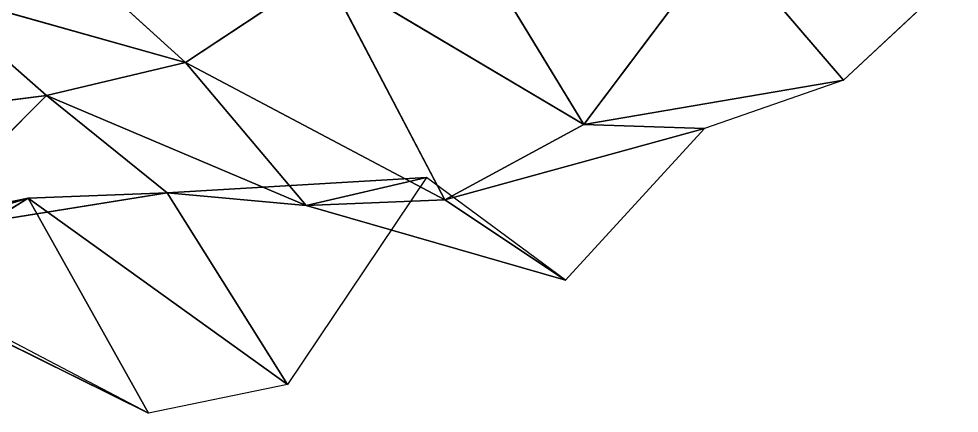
# Model space of a CAD drawing. Header units: metres. Extents: x -3703 to 431, y -1555 to 134.
# Drawn here: x -695 to -604.2, y -395.6 to -357.5 of the extents above; entities that cross this region are included whole.
import ezdxf

# ---------------------------------------------------------------- set-up
doc = ezdxf.new("R2010")
doc.units = ezdxf.units.M

msp = doc.modelspace()

# ---------------------------------------------------------------- linework, layer by layer
for p, q in [((-652.03735, -348.65558, -2486.4478), (-640.4099, -367.72495, -2522.5103)), ((-640.4099, -367.72495, -2522.5103), (-652.03735, -348.65558, -2486.4478)), ((-626.9934, -349.87418, -2499.0063), (-640.4099, -367.72495, -2522.5103)), ((-640.4099, -367.72495, -2522.5103), (-626.9934, -349.87418, -2499.0063)), ((-626.9934, -349.87418, -2499.0063), (-615.36597, -363.4573, -2536.2957)), ((-615.36597, -363.4573, -2536.2957), (-626.9934, -349.87418, -2499.0063)), ((-690.49786, -351.18567, -2500.5461), (-678.87024, -361.7373, -2538.5134)), ((-678.87024, -361.7373, -2538.5134), (-690.49786, -351.18567, -2500.5461)), ((-601.94946, -350.9164, -2511.6047), (-615.36597, -363.4573, -2536.2957)), ((-665.45386, -352.8525, -2513.0046), (-678.87024, -361.7373, -2538.5134)), ((-678.87024, -361.7373, -2538.5134), (-665.45386, -352.8525, -2513.0046)), ((-640.4099, -367.72495, -2522.5103), (-665.45386, -352.8525, -2513.0046)), ((-665.45386, -352.8525, -2513.0046), (-653.8263, -374.99518, -2548.3801)), ((-653.8263, -374.99518, -2548.3801), (-665.45386, -352.8525, -2513.0046)), ((-665.45386, -352.8525, -2513.0046), (-640.4099, -367.72495, -2522.5103)), ((-678.87024, -361.7373, -2538.5134), (-703.91425, -354.68295, -2527.2598)), ((-703.91425, -354.68295, -2527.2598), (-692.2866, -364.92862, -2565.2952)), ((-692.2866, -364.92862, -2565.2952), (-703.91425, -354.68295, -2527.2598)), ((-703.91425, -354.68295, -2527.2598), (-678.87024, -361.7373, -2538.5134)), ((-678.87024, -361.7373, -2538.5134), (-692.2866, -364.92862, -2565.2952)), ((-692.2866, -364.92862, -2565.2952), (-678.87024, -361.7373, -2538.5134)), ((-653.8263, -374.99518, -2548.3801), (-678.87024, -361.7373, -2538.5134)), ((-678.87024, -361.7373, -2538.5134), (-667.2427, -375.5554, -2575.7502)), ((-667.2427, -375.5554, -2575.7502), (-678.87024, -361.7373, -2538.5134)), ((-678.87024, -361.7373, -2538.5134), (-653.8263, -374.99518, -2548.3801)), ((-615.36597, -363.4573, -2536.2957), (-640.4099, -367.72495, -2522.5103)), ((-640.4099, -367.72495, -2522.5103), (-615.36597, -363.4573, -2536.2957)), ((-615.36597, -363.4573, -2536.2957), (-628.78235, -368.10498, -2562.752)), ((-692.2866, -364.92862, -2565.2952), (-717.3306, -368.08994, -2551.757)), ((-717.3306, -368.08994, -2551.757), (-692.2866, -364.92862, -2565.2952)), ((-692.2866, -364.92862, -2565.2952), (-705.703, -378.3571, -2589.788)), ((-705.703, -378.3571, -2589.788), (-692.2866, -364.92862, -2565.2952)), ((-667.2427, -375.5554, -2575.7502), (-692.2866, -364.92862, -2565.2952)), ((-692.2866, -364.92862, -2565.2952), (-680.65906, -374.33618, -2603.5183)), ((-680.65906, -374.33618, -2603.5183), (-692.2866, -364.92862, -2565.2952)), ((-692.2866, -364.92862, -2565.2952), (-667.2427, -375.5554, -2575.7502)), ((-640.4099, -367.72495, -2522.5103), (-653.8263, -374.99518, -2548.3801)), ((-653.8263, -374.99518, -2548.3801), (-640.4099, -367.72495, -2522.5103)), ((-628.78235, -368.10498, -2562.752), (-653.8263, -374.99518, -2548.3801)), ((-653.8263, -374.99518, -2548.3801), (-628.78235, -368.10498, -2562.752)), ((-628.78235, -368.10498, -2562.752), (-642.1987, -382.75058, -2586.9724)), ((-640.4099, -367.72495, -2522.5103), (-628.78235, -368.10498, -2562.752)), ((-628.78235, -368.10498, -2562.752), (-640.4099, -367.72495, -2522.5103)), ((-655.6151, -372.86554, -2616.6785), (-680.65906, -374.33618, -2603.5183)), ((-680.65906, -374.33618, -2603.5183), (-655.6151, -372.86554, -2616.6785)), ((-655.6151, -372.86554, -2616.6785), (-669.0315, -392.82803, -2639.7102)), ((-667.2427, -375.5554, -2575.7502), (-655.6151, -372.86554, -2616.6785)), ((-655.6151, -372.86554, -2616.6785), (-667.2427, -375.5554, -2575.7502)), ((-642.1987, -382.75058, -2586.9724), (-655.6151, -372.86554, -2616.6785)), ((-694.07544, -374.8433, -2630.9004), (-719.1194, -379.99307, -2616.9177)), ((-719.1194, -379.99307, -2616.9177), (-694.07544, -374.8433, -2630.9004)), ((-694.07544, -374.8433, -2630.9004), (-707.49194, -383.20358, -2656.5266)), ((-707.49194, -383.20358, -2656.5266), (-694.07544, -374.8433, -2630.9004)), ((-680.65906, -374.33618, -2603.5183), (-705.703, -378.3571, -2589.788)), ((-705.703, -378.3571, -2589.788), (-680.65906, -374.33618, -2603.5183)), ((-705.703, -378.3571, -2589.788), (-694.07544, -374.8433, -2630.9004)), ((-694.07544, -374.8433, -2630.9004), (-705.703, -378.3571, -2589.788)), ((-680.65906, -374.33618, -2603.5183), (-694.07544, -374.8433, -2630.9004)), ((-694.07544, -374.8433, -2630.9004), (-680.65906, -374.33618, -2603.5183)), ((-669.0315, -392.82803, -2639.7102), (-694.07544, -374.8433, -2630.9004)), ((-694.07544, -374.8433, -2630.9004), (-682.448, -395.6138, -2666.5828)), ((-682.448, -395.6138, -2666.5828), (-694.07544, -374.8433, -2630.9004)), ((-694.07544, -374.8433, -2630.9004), (-669.0315, -392.82803, -2639.7102)), ((-667.2427, -375.5554, -2575.7502), (-680.65906, -374.33618, -2603.5183)), ((-680.65906, -374.33618, -2603.5183), (-667.2427, -375.5554, -2575.7502)), ((-680.65906, -374.33618, -2603.5183), (-669.0315, -392.82803, -2639.7102)), ((-669.0315, -392.82803, -2639.7102), (-680.65906, -374.33618, -2603.5183)), ((-653.8263, -374.99518, -2548.3801), (-667.2427, -375.5554, -2575.7502)), ((-667.2427, -375.5554, -2575.7502), (-653.8263, -374.99518, -2548.3801)), ((-642.1987, -382.75058, -2586.9724), (-667.2427, -375.5554, -2575.7502)), ((-667.2427, -375.5554, -2575.7502), (-642.1987, -382.75058, -2586.9724)), ((-653.8263, -374.99518, -2548.3801), (-642.1987, -382.75058, -2586.9724)), ((-642.1987, -382.75058, -2586.9724), (-653.8263, -374.99518, -2548.3801)), ((-682.448, -395.6138, -2666.5828), (-707.49194, -383.20358, -2656.5266)), ((-707.49194, -383.20358, -2656.5266), (-682.448, -395.6138, -2666.5828)), ((-682.448, -395.6138, -2666.5828), (-695.8644, -388.56802, -2695.6536)), ((-669.0315, -392.82803, -2639.7102), (-682.448, -395.6138, -2666.5828))]:
    msp.add_line(p, q)
for points in [[(-652.03735, -348.65558, -2486.4478), (-640.4099, -367.72495, -2522.5103), (-665.45386, -352.8525, -2513.0046), (-665.45374, -352.85242, -2513.0046)], [(-640.4099, -367.72495, -2522.5103), (-652.03735, -348.65558, -2486.4478), (-626.9934, -349.87418, -2499.0063), (-626.9933, -349.87408, -2499.0063)], [(-626.9934, -349.87418, -2499.0063), (-615.36597, -363.4573, -2536.2957), (-640.4099, -367.72495, -2522.5103), (-640.4098, -367.72485, -2522.5103)], [(-615.36597, -363.4573, -2536.2957), (-626.9934, -349.87418, -2499.0063), (-601.94946, -350.9164, -2511.6047), (-601.94934, -350.91632, -2511.6047)], [(-690.49786, -351.18567, -2500.5461), (-678.87024, -361.7373, -2538.5134), (-703.91425, -354.68295, -2527.2598), (-703.9141, -354.68286, -2527.2598)], [(-678.87024, -361.7373, -2538.5134), (-690.49786, -351.18567, -2500.5461), (-665.45386, -352.8525, -2513.0046), (-665.45374, -352.85242, -2513.0046)], [(-665.45386, -352.8525, -2513.0046), (-653.8263, -374.99518, -2548.3801), (-678.87024, -361.7373, -2538.5134), (-678.8701, -361.7372, -2538.5134)], [(-653.8263, -374.99518, -2548.3801), (-665.45386, -352.8525, -2513.0046), (-640.4099, -367.72495, -2522.5103), (-640.4098, -367.72485, -2522.5103)], [(-703.91425, -354.68295, -2527.2598), (-692.2866, -364.92862, -2565.2952), (-717.3306, -368.08994, -2551.757), (-717.3305, -368.08984, -2551.757)], [(-692.2866, -364.92862, -2565.2952), (-703.91425, -354.68295, -2527.2598), (-678.87024, -361.7373, -2538.5134), (-678.8701, -361.7372, -2538.5134)], [(-678.87024, -361.7373, -2538.5134), (-667.2427, -375.5554, -2575.7502), (-692.2866, -364.92862, -2565.2952), (-692.2865, -364.92853, -2565.2952)], [(-667.2427, -375.5554, -2575.7502), (-678.87024, -361.7373, -2538.5134), (-653.8263, -374.99518, -2548.3801), (-653.8262, -374.9951, -2548.3801)], [(-628.78235, -368.10498, -2562.752), (-640.4099, -367.72495, -2522.5103), (-615.36597, -363.4573, -2536.2957), (-615.36584, -363.4572, -2536.2957)], [(-705.703, -378.3571, -2589.788), (-717.3306, -368.08994, -2551.757), (-692.2866, -364.92862, -2565.2952), (-692.2865, -364.92853, -2565.2952)], [(-692.2866, -364.92862, -2565.2952), (-680.65906, -374.33618, -2603.5183), (-705.703, -378.3571, -2589.788), (-705.7029, -378.357, -2589.788)], [(-680.65906, -374.33618, -2603.5183), (-692.2866, -364.92862, -2565.2952), (-667.2427, -375.5554, -2575.7502), (-667.24255, -375.5553, -2575.7502)], [(-640.4099, -367.72495, -2522.5103), (-628.78235, -368.10498, -2562.752), (-653.8263, -374.99518, -2548.3801), (-653.8262, -374.9951, -2548.3801)], [(-642.1987, -382.75058, -2586.9724), (-653.8263, -374.99518, -2548.3801), (-628.78235, -368.10498, -2562.752), (-628.7822, -368.1049, -2562.752)], [(-669.0315, -392.82803, -2639.7102), (-680.65906, -374.33618, -2603.5183), (-655.6151, -372.86554, -2616.6785), (-655.615, -372.86545, -2616.6785)], [(-667.2427, -375.5554, -2575.7502), (-655.6151, -372.86554, -2616.6785), (-680.65906, -374.33618, -2603.5183), (-680.65894, -374.3361, -2603.5183)], [(-655.6151, -372.86554, -2616.6785), (-667.2427, -375.5554, -2575.7502), (-642.1987, -382.75058, -2586.9724), (-642.1986, -382.7505, -2586.9724)], [(-707.49194, -383.20358, -2656.5266), (-719.1194, -379.99307, -2616.9177), (-694.07544, -374.8433, -2630.9004), (-694.0753, -374.8432, -2630.9004)], [(-705.703, -378.3571, -2589.788), (-694.07544, -374.8433, -2630.9004), (-719.1194, -379.99307, -2616.9177), (-719.11926, -379.99298, -2616.9177)], [(-694.07544, -374.8433, -2630.9004), (-682.448, -395.6138, -2666.5828), (-707.49194, -383.20358, -2656.5266), (-707.4918, -383.2035, -2656.5266)], [(-694.07544, -374.8433, -2630.9004), (-705.703, -378.3571, -2589.788), (-680.65906, -374.33618, -2603.5183), (-680.65894, -374.3361, -2603.5183)], [(-680.65906, -374.33618, -2603.5183), (-669.0315, -392.82803, -2639.7102), (-694.07544, -374.8433, -2630.9004), (-694.0753, -374.8432, -2630.9004)], [(-682.448, -395.6138, -2666.5828), (-694.07544, -374.8433, -2630.9004), (-669.0315, -392.82803, -2639.7102), (-669.0314, -392.82794, -2639.7102)], [(-653.8263, -374.99518, -2548.3801), (-642.1987, -382.75058, -2586.9724), (-667.2427, -375.5554, -2575.7502), (-667.24255, -375.5553, -2575.7502)], [(-695.8644, -388.56802, -2695.6536), (-707.49194, -383.20358, -2656.5266), (-682.448, -395.6138, -2666.5828), (-682.4479, -395.6137, -2666.5828)]]:
    msp.add_3dface(points)

doc.saveas('drawing.dxf')
